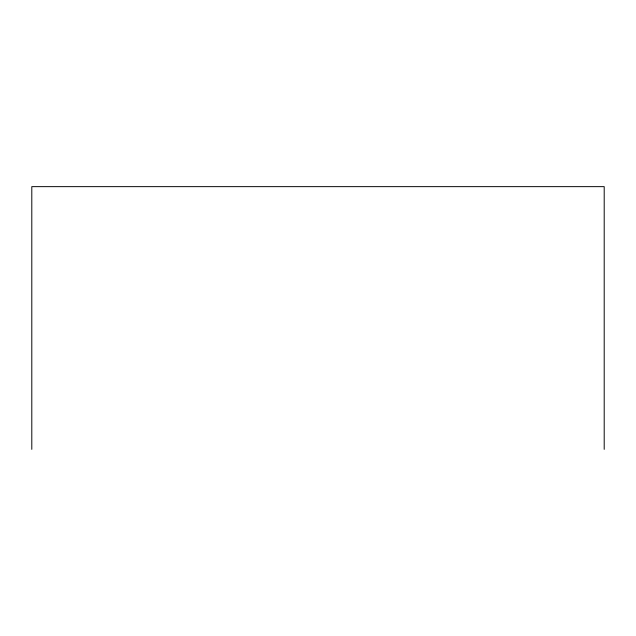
<?xml version="1.0" encoding="UTF-8"?>
<svg xmlns="http://www.w3.org/2000/svg" width="636" height="636" viewBox="0 0 636 636"><rect width="100%" height="100%" fill="white"/><g stroke="black" fill="none" stroke-linecap="round" stroke-linejoin="round"><path stroke-width="0.95" d="M604.2 449.358L604.2 186.642L31.8 186.642L31.8 449.358"/></g></svg>
